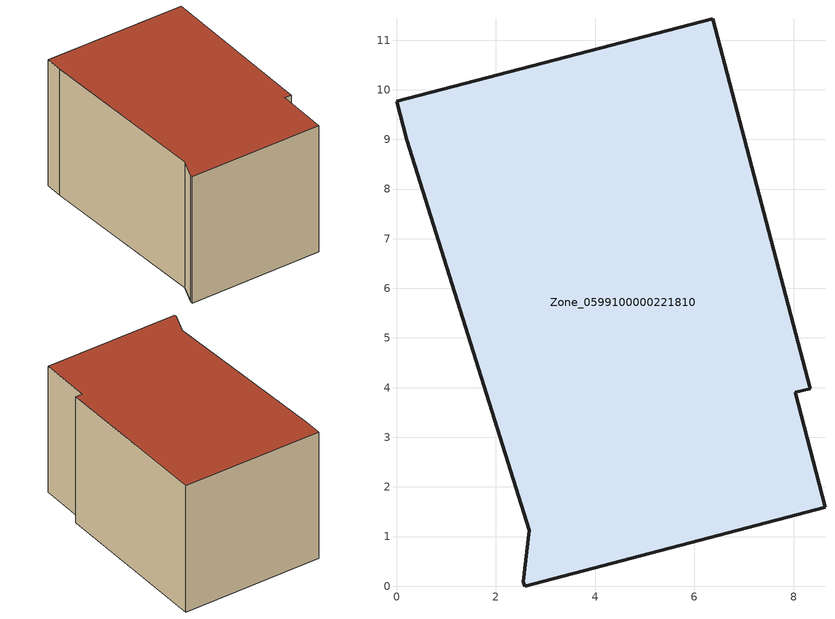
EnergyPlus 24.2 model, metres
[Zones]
Zone_0599100000221810
 floor ground (C_G): 2.56,0.09 2.68,1.12 0.2,8.99 0,9.77 6.37,11.43 8.33,3.98 8.03,3.91 8.63,1.59 2.58,0 z3.28
 wall outside (C_F): 2.58,0 8.63,1.59 8.03,3.91 8.33,3.98 6.37,11.43 0,9.77 0.2,8.99 2.68,1.12 2.56,0.09 2.58,0 z3.28:9.5
 roof outside (C_R): 2.68,1.12 2.56,0.09 2.58,0 8.63,1.59 8.03,3.91 8.33,3.98 6.37,11.43 0,9.77 0.2,8.99 z9.5
[BUILDING]
Pand.0599100000221810: North Axis=0; Terrain=City; Loads Convergence Tolerance Value=0.04; Temperature Convergence Tolerance Value=0.4; Solar Distribution=FullExterior; Maximum Number of Warmup Days=25; Minimum Number of Warmup Days=1
[Site:Location]
Rotterdam.The.Hague.AP_ZH_NLD Design_Conditions: Latitude=51.96; Longitude=4.45; Time Zone=1; Elevation=-4.5
[SITE:GROUNDTEMPERATURE:BUILDINGSURFACE]
18, 18, 18, 18, 18, 18, 18, 18, 18, 18, 18, 18
[MATERIAL] Thermal Absorptance=0.9; Solar Absorptance=0.7; Visible Absorptance=0.7
Name | Roughness | Thickness | Conductivity | Density | Specific Heat
G.TC.1946-1964 | MediumSmooth | 0.15 | 1 | 540 | 1210
F.TC.1946-1964 | Rough | 0.3 | 0.857143 | 1920 | 840
R.TC.1946-1964 | MediumRough | 0.2 | 0.235294 | 1500 | 1000
[CONSTRUCTION]
C_G: G.TC.1946-1964
C_F: F.TC.1946-1964
C_R: R.TC.1946-1964
[ZONE]
Zone_0599100000221810: Type=1; Multiplier=1; Ceiling Height=Autocalculate; Volume=Autocalculate; Floor Area=autocalculate; Part of Total Floor Area=Yes
[ZONEINFILTRATION:DESIGNFLOWRATE]
Infil_Zone_0599100000221810: Zone or ZoneList or Space or SpaceList=Zone_0599100000221810; Schedule=AlwaysOn; Design Flow Rate Calculation Method=Flow/Area; Flow Rate per Floor Area=0.003; Constant Term Coefficient=1; Temperature Term Coefficient=0; Velocity Term Coefficient=0; Velocity Squared Term Coefficient=0
[HVACTEMPLATE:ZONE:IDEALLOADSAIRSYSTEM]
Zone_0599100000221810: Maximum Heating Supply Air Temperature=50; Minimum Cooling Supply Air Temperature=13; Maximum Heating Supply Air Humidity Ratio=0.0156; Minimum Cooling Supply Air Humidity Ratio=0.0077; Heating Limit=NoLimit; Cooling Limit=NoLimit; Dehumidification Control Type=ConstantSensibleHeatRatio; Cooling Sensible Heat Ratio=0.7; Dehumidification Setpoint=60; Humidification Control Type=None; Humidification Setpoint=30; Outdoor Air Method=None; Outdoor Air Flow Rate per Person=0.00944; Outdoor Air Flow Rate per Zone Floor Area=0; Outdoor Air Flow Rate per Zone=0; Demand Controlled Ventilation Type=None; Outdoor Air Economizer Type=NoEconomizer; Heat Recovery Type=None; Sensible Heat Recovery Effectiveness=0.7; Latent Heat Recovery Effectiveness=0.65
[ZONECONTROL:THERMOSTAT]
ThermostatControl_Zone_0599100000221810: Zone or ZoneList=Zone_0599100000221810; Control Type Schedule=DualSetpointControlType; Control 1=Thermostat_Zone_0599100000221810; Temperature Difference Between Cutout And Setpoint=0
[THERMOSTATSETPOINT:DUALSETPOINT]
Thermostat_Zone_0599100000221810: Heating Setpoint Temperature Schedule=HeatingSetpoint_Zone_0599100000221810; Cooling Setpoint Temperature Schedule=CoolingSetpoint_Zone_0599100000221810
[SCHEDULE:COMPACT]
HeatingSetpoint_Zone_0599100000221810: Through: 12/31, For: AllDays, Until: 24:00, 21
CoolingSetpoint_Zone_0599100000221810: Through: 12/31, For: AllDays, Until: 24:00, 24
DualSetpointControlType: Through: 12/31, For: AllDays, Until: 24:00, 4
AlwaysOn: Through: 12/31, For: AllDays, Until: 24:00, 1
